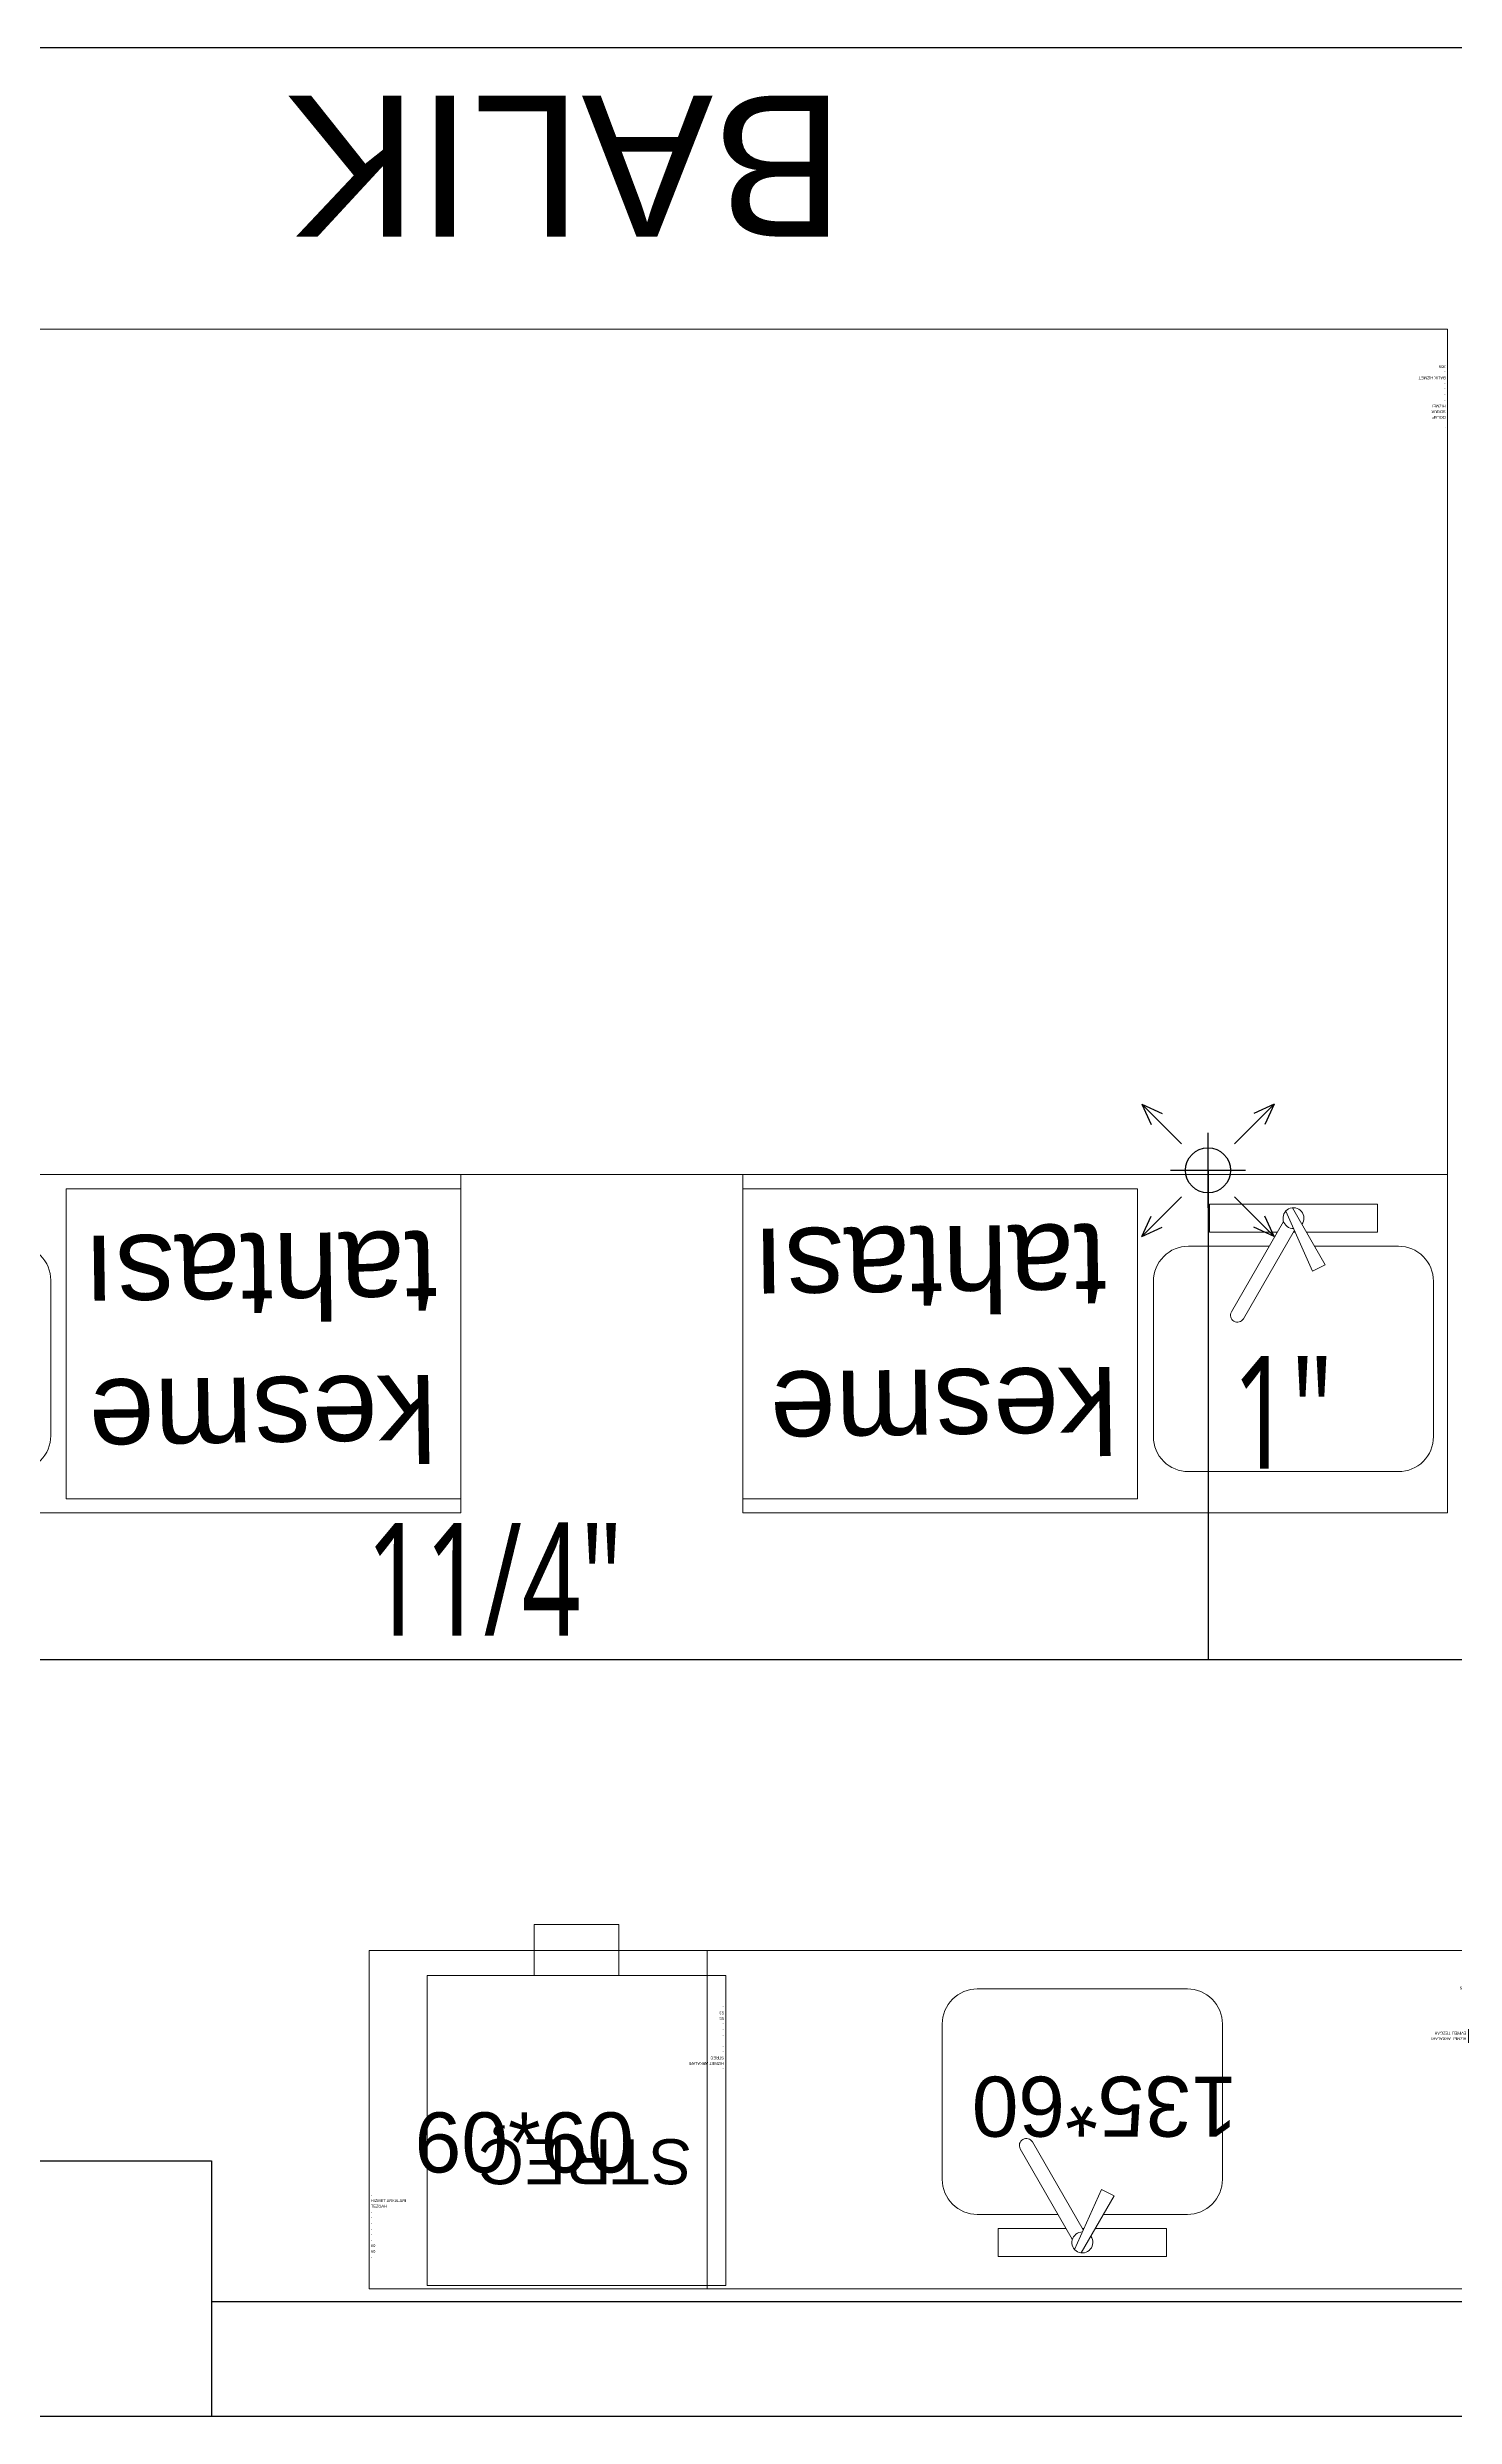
# Model space of a CAD drawing. Extents: x 2698 to 184165, y 3805 to 33846.
# Drawn here: x 166107.6 to 166357.2, y 29200.2 to 29620.5 of the extents above; entities that cross this region are included whole.
import ezdxf
from ezdxf.enums import TextEntityAlignment as Align
from ezdxf.lldxf.tags import DXFTag

# ---------------------------------------------------------------- set-up
doc = ezdxf.new("R2010")
doc.units = 0
doc.header["$LTSCALE"] = 2
doc.layers.get('0').update_dxf_attribs({"color": 252, "linetype": 'CONTINUOUS'})
doc.layers.add('_Cizim', color=252, linetype='CONTINUOUS', lineweight=18)
doc.layers.add('_MCA-0-MIM', color=252, linetype='CONTINUOUS', lineweight=18)
for name, color, linetype in [('_MCA-0', 7, 'CONTINUOUS'), ('_MCA-Y-ANA HAT-SU', 3, 'YANGIN_HATTI'), ('_MCA-Y-SPRINKLER HATTI', 20, 'SPRINKLER_HATTI'), ('_MCA-Y-SPRINKLER-PENDENT', 4, 'CONTINUOUS'), ('_MCA-Y-YAZI-ÇAP', 7, 'CONTINUOUS'), ('Duvar', 25, 'CONTINUOUS'), ('Kolon', 52, 'CONTINUOUS'), ('Planogram', 252, 'CONTINUOUS')]:
    doc.layers.add(name, color=color, linetype=linetype)
doc.styles.add('_MCA-CAP', font='segoeuil.ttf', dxfattribs={"width": 0.7})
doc.styles.add('_MCA-LT', font='txt.shx')
doc.styles.get("Standard").update_dxf_attribs({"font": 'arial.ttf'})
doc.styles.add('Text Of Place', font='swissl.ttf', dxfattribs={"height": 50})
tags = doc.linetypes.add('SPRINKLER_HATTI', pattern='A,40,-4,["SPR",_MCA-LT,S=8,R=0,X=0,Y=-4],-25.5', length=69.5).pattern_tags.tags
tags[6] = DXFTag(74, 10)
tags = doc.linetypes.add('YANGIN_HATTI', pattern='A,40,-4,["Y",_MCA-LT,S=8,R=0,X=0,Y=-4],-9.5', length=53.5).pattern_tags.tags
tags[6] = DXFTag(74, 10)

# ---------------------------------------------------------------- blocks, each defined once
blk = doc.blocks.new('Group-21')
for p, q in [((2, -6.5), (-56.2, -107.7)), ((-34, -119), (13.7, -12.5)), ((110.1, -190.7), (17.8, -30.9)), ((-0.2, -49.7), (-2.9, -49.7)), ((-1.5, -47.1), (88.6, -203.2)), ((-56.2, -107.7), (-34, -119))]:
    blk.add_line(p, q)
blk.add_lwpolyline([(-22.8, -49.7), (-149.1, -49.7), (-149.1, 0), (149.1, 0), (149.1, -49.7), (28.7, -49.7)])
for centre, radius, start, end in [((0, -24.8), 18.6, 269.2246, 216.2304), ((99.4, -197), 12.4, 210, 30)]:
    blk.add_arc(centre, radius, start, end)
blk = doc.blocks.new('Faucet - single handle top_Sc2')
at = {"color": 7}
blk.add_blockref('Group-21', (0, 0), dxfattribs=at)
blk = doc.blocks.new('eevvyee')
at = {"color": 7, "lineweight": 18}
blk.add_lwpolyline([(94780.5, 10750.3), (94923.8, 10750.3, -0.414214), (94985.9, 10688.2), (94985.9, 10412.4, -0.414214), (94923.8, 10350.3), (94551.2, 10350.3, -0.414214), (94489.1, 10412.4), (94489.1, 10688.2, -0.414214), (94551.2, 10750.3), (94700.4, 10750.3)], format="xyb", dxfattribs=at)
at = {"color": 7}
blk.add_blockref('Faucet - single handle top_Sc2', (94737.5, 10824.8), dxfattribs=at)
blk = doc.blocks.new('balık tezgah 300')
at = {"linetype": 'Continuous'}
for points in [[(0, 150), (125, 150), (125, 210), (0, 210)], [(55, 152.5), (125, 152.5), (125, 207.5), (55, 207.5)], [(300, 150), (175, 150), (175, 210), (300, 210)], [(245, 152.5), (175, 152.5), (175, 207.5), (245, 207.5)]]:
    blk.add_lwpolyline(points, close=True, dxfattribs=at)
blk.add_lwpolyline([(300, 0), (0, 0), (0, 150), (300, 150)], close=True)
at = {"xscale": -0.1, "yscale": 0.1, "zscale": 0.1, "rotation": 180}
for p in [(-9446.44, 1237.73), (-9201.17, 1237.56)]:
    blk.add_blockref('eevvyee', p, dxfattribs=at)
at = {"style": 'Text Of Place'}
for s, p in [('kesme', (89.42, 184.55)), ('kesme', (210.26, 185.95)), ('tahtası', (91.96, 159.17)), ('tahtası', (210.7, 160.44))]:
    blk.add_text(s, height=15, rotation=0.8051, dxfattribs=at).set_placement(p, align=Align.CENTER)
blk = doc.blocks.new('streç')
blk.add_lwpolyline([(0, 55), (0, 0), (53, 0), (53, 55)], close=True)
blk.add_lwpolyline([(19, 0), (19, -9), (34, -9), (34, 0)])
at = {"style": 'Text Of Place'}
blk.add_text('STREÇ', height=8, dxfattribs=at).set_placement((43.89, 29.06), align=Align.RIGHT)
at = {"layer": 'Planogram'}
for tag, p, height in [('ALAN', (0.34, 16.39), 0.5), ('KILITLI', (0.34, 17.39), 0.1), ('ALT_TIP', (0.34, 14.39), 0.5), ('ALT_TANIM', (0.34, 12.39), 0.5), ('TIP', (0.34, 15.39), 0.5), ('TANIM', (0.34, 13.39), 0.5), ('YAPI', (0.34, 10.39), 0.5), ('KAPAK', (0.34, 11.39), 0.5), ('KULLANIM_SEKLI', (0.34, 9.39), 0.5), ('KULLANIM', (0.34, 8.39), 0.5), ('YUKSEKLIK', (0.34, 5.39), 0.5), ('DERINLIK', (0.34, 7.39), 0.5), ('UZUNLUK', (0.34, 6.39), 0.5)]:
    blk.add_attdef(tag, p, '', height=height, dxfattribs=at)
blk = doc.blocks.new('evyeli 135')
at = {"lineweight": 18}
blk.add_lwpolyline([(72.77, 46.81), (87.1, 46.81, -0.414214), (93.31, 40.6), (93.31, 13.02, -0.414214), (87.1, 6.81), (49.83, 6.81, -0.414214), (43.62, 13.02), (43.62, 40.6, -0.414214), (49.83, 46.81), (64.75, 46.81)], format="xyb", dxfattribs=at)
at = {"layer": '_Cizim'}
blk.add_lwpolyline([(135, 0), (135, 60), (0, 60), (0, 0)], close=True, dxfattribs=at)
at = {"xscale": 0.1, "yscale": 0.1, "zscale": 0.1}
blk.add_blockref('Faucet - single handle top_Sc2', (68.47, 54.27), dxfattribs=at)
at = {"layer": '_Cizim', "insert": (40.89, 33.02), "char_height": 10.657, "width": 329.4936, "attachment_point": 1}
blk.add_mtext('135*60', dxfattribs=at)
blk = doc.blocks.new('paslanmaz 60')
at = {"layer": '_Cizim'}
blk.add_lwpolyline([(60, 0), (60, 60), (0, 60), (0, 0)], close=True, dxfattribs=at)
at = {"layer": '_Cizim', "insert": (8.08, 31.29), "char_height": 10.657, "width": 329.4936, "attachment_point": 1}
blk.add_mtext('60*60', dxfattribs=at)
blk = doc.blocks.new('ZEMİN KAT')
at = {"layer": 'Duvar'}
for p, q in [((174168.25, 29220.53), (173563.25, 29220.53)), ((174168.25, 29200.16), (173563.25, 29200.16))]:
    blk.add_line(p, q, dxfattribs=at)
at = {"layer": 'Kolon'}
blk.add_lwpolyline([(173563.25, 29200.16), (173512.75, 29200.16), (173512.75, 29245.53), (173563.25, 29245.53)], close=True, dxfattribs=at)
ref = blk.add_blockref('balık tezgah 300', (173782.5, 29570.53), dxfattribs=dict(rotation=180))
ref.add_attrib('ALAN', '-', (173782.17, 29554.14), dxfattribs={"layer": 'Planogram', "height": 0.5, "rotation": 180})
ref.add_attrib('KILITLI', 'H', (173782.17, 29553.14), dxfattribs={"layer": 'Planogram', "height": 0.1, "rotation": 180})
ref.add_attrib('YUKSEKLIK', '-', (173782.17, 29565.14), dxfattribs={"layer": 'Planogram', "height": 0.5, "rotation": 180})
ref.add_attrib('UZUNLUK', '300', (173782.17, 29564.14), dxfattribs={"layer": 'Planogram', "height": 0.5, "rotation": 180})
ref.add_attrib('DERINLIK', '-', (173782.17, 29563.14), dxfattribs={"layer": 'Planogram', "height": 0.5, "rotation": 180})
ref.add_attrib('KULLANIM', 'BALIK HIZMET', (173782.17, 29562.14), dxfattribs={"layer": 'Planogram', "height": 0.5, "rotation": 180})
ref.add_attrib('KULLANIM_SEKLI', '-', (173782.17, 29561.14), dxfattribs={"layer": 'Planogram', "height": 0.5, "rotation": 180})
ref.add_attrib('YAPI', '-', (173782.17, 29560.14), dxfattribs={"layer": 'Planogram', "height": 0.5, "rotation": 180})
ref.add_attrib('KAPAK', '-', (173782.17, 29559.14), dxfattribs={"layer": 'Planogram', "height": 0.5, "rotation": 180})
ref.add_attrib('ALT_TANIM', '-', (173782.17, 29558.14), dxfattribs={"layer": 'Planogram', "height": 0.5, "rotation": 180})
ref.add_attrib('TANIM', 'HIZMET', (173782.17, 29557.14), dxfattribs={"layer": 'Planogram', "height": 0.5, "rotation": 180})
ref.add_attrib('ALT_TIP', 'SOGUK', (173782.17, 29556.14), dxfattribs={"layer": 'Planogram', "height": 0.5, "rotation": 180})
ref.add_attrib('TIP', 'DOLAP', (173782.17, 29555.14), dxfattribs={"layer": 'Planogram', "height": 0.5, "rotation": 180})
at = {"rotation": 180}
blk.add_blockref('streç', (173654.49, 29278.45), dxfattribs=at).add_auto_attribs({'ALAN': '-', 'KILITLI': 'H', 'YUKSEKLIK': '-', 'UZUNLUK': '53', 'DERINLIK': '55', 'KULLANIM': '-', 'KULLANIM_SEKLI': '-', 'YAPI': '-', 'KAPAK': '-', 'ALT_TANIM': '-', 'TANIM': '-', 'ALT_TIP': 'STREC', 'TIP': 'HIZMET ARKALARI'})
ref = blk.add_blockref('paslanmaz 60', (173591.21, 29222.85))
ref.add_attrib('ALAN', '-', (173591.55, 29239.24), dxfattribs={"layer": 'Planogram', "height": 0.5})
ref.add_attrib('KILITLI', 'H', (173591.55, 29240.24), dxfattribs={"layer": 'Planogram', "height": 0.1})
ref.add_attrib('YUKSEKLIK', '-', (173591.55, 29228.24), dxfattribs={"layer": 'Planogram', "height": 0.5})
ref.add_attrib('UZUNLUK', '60', (173591.55, 29229.24), dxfattribs={"layer": 'Planogram', "height": 0.5})
ref.add_attrib('DERINLIK', '60', (173591.55, 29230.24), dxfattribs={"layer": 'Planogram', "height": 0.5})
ref.add_attrib('KULLANIM', '-', (173591.55, 29231.24), dxfattribs={"layer": 'Planogram', "height": 0.5})
ref.add_attrib('KULLANIM_SEKLI', '-', (173591.55, 29232.24), dxfattribs={"layer": 'Planogram', "height": 0.5})
ref.add_attrib('YAPI', '-', (173591.55, 29233.24), dxfattribs={"layer": 'Planogram', "height": 0.5})
ref.add_attrib('KAPAK', '-', (173591.55, 29234.24), dxfattribs={"layer": 'Planogram', "height": 0.5})
ref.add_attrib('ALT_TANIM', '-', (173591.55, 29235.24), dxfattribs={"layer": 'Planogram', "height": 0.5})
ref.add_attrib('TANIM', '-', (173591.55, 29236.24), dxfattribs={"layer": 'Planogram', "height": 0.5})
ref.add_attrib('ALT_TIP', 'TEZGAH ', (173591.55, 29237.24), dxfattribs={"layer": 'Planogram', "height": 0.5})
ref.add_attrib('TIP', 'HIZMET ARKALARI', (173591.55, 29238.24), dxfattribs={"layer": 'Planogram', "height": 0.5})
ref = blk.add_blockref('evyeli 135', (173786.21, 29282.85), dxfattribs=dict(rotation=180))
ref.add_attrib('ALAN', '-', (173785.88, 29266.46), dxfattribs={"layer": 'Planogram', "height": 0.5, "rotation": 180})
ref.add_attrib('KILITLI', 'H', (173785.88, 29265.46), dxfattribs={"layer": 'Planogram', "height": 0.1, "rotation": 180})
ref.add_attrib('YUKSEKLIK', '-', (173785.88, 29277.46), dxfattribs={"layer": 'Planogram', "height": 0.5, "rotation": 180})
ref.add_attrib('UZUNLUK', '135', (173785.88, 29276.46), dxfattribs={"layer": 'Planogram', "height": 0.5, "rotation": 180})
ref.add_attrib('DERINLIK', '60', (173785.88, 29275.46), dxfattribs={"layer": 'Planogram', "height": 0.5, "rotation": 180})
ref.add_attrib('KULLANIM', '-', (173785.88, 29274.46), dxfattribs={"layer": 'Planogram', "height": 0.5, "rotation": 180})
ref.add_attrib('KULLANIM_SEKLI', '-', (173785.88, 29273.46), dxfattribs={"layer": 'Planogram', "height": 0.5, "rotation": 180})
ref.add_attrib('YAPI', '-', (173785.88, 29272.46), dxfattribs={"layer": 'Planogram', "height": 0.5, "rotation": 180})
ref.add_attrib('KAPAK', '-', (173785.88, 29271.46), dxfattribs={"layer": 'Planogram', "height": 0.5, "rotation": 180})
ref.add_attrib('ALT_TANIM', '-', (173785.88, 29270.46), dxfattribs={"layer": 'Planogram', "height": 0.5, "rotation": 180})
ref.add_attrib('TANIM', '-', (173785.88, 29269.46), dxfattribs={"layer": 'Planogram', "height": 0.5, "rotation": 180})
ref.add_attrib('ALT_TIP', 'EVIYELI TEZGAH', (173785.88, 29268.46), dxfattribs={"layer": 'Planogram', "height": 0.5, "rotation": 180})
ref.add_attrib('TIP', 'HIZMET ARKALARI', (173785.88, 29267.46), dxfattribs={"layer": 'Planogram', "height": 0.5, "rotation": 180})
at = {"style": 'Text Of Place'}
blk.add_text('BALIK', height=25, rotation=180, dxfattribs=at).set_placement((173626.01, 29611.96), align=Align.CENTER)
for tag, p in [('PLN_ID', (172923.07, 31560.21)), ('FORMAT', (174194.75, 31176.9)), ('UNITE_SAYISI', (174194.95, 31176.65)), ('GRUP', (174195.11, 31176.44)), ('PLANOGRAM_ADI', (174195.28, 31176.24)), ('PLN_ID', (173932.96, 31088.8)), ('FORMAT', (173764.03, 30846.27)), ('UNITE_SAYISI', (173764.22, 30846.03)), ('PLANOGRAM_ADI', (173764.55, 30845.61)), ('GRUP', (173764.39, 30845.81)), ('PLN_ID', (173765.43, 30824.23)), ('PLN_ID', (173999.9, 30002.66)), ('FORMAT', (170580.58, 29917.48)), ('UNITE_SAYISI', (170580.78, 29917.24)), ('PLANOGRAM_ADI', (170581.11, 29916.83)), ('GRUP', (170580.94, 29917.03)), ('PLN_ID', (170581.99, 29895.45)), ('FORMAT', (169488.77, 29510.59)), ('UNITE_SAYISI', (169488.97, 29510.35)), ('GRUP', (169489.13, 29510.13)), ('PLANOGRAM_ADI', (169489.3, 29509.94)), ('PLN_ID', (169490.17, 29488.55)), ('FORMAT', (173143.41, 29324.4)), ('UNITE_SAYISI', (173143.61, 29324.16)), ('PLANOGRAM_ADI', (173143.94, 29323.75)), ('GRUP', (173143.77, 29323.95)), ('PLN_ID', (173144.81, 29302.36))]:
    blk.add_attdef(tag, p, '', height=0.162, rotation=35.4182)
at = {"color": 252}
for tag, p in [('FORMAT', (173517.63, 30361.88)), ('UNITE_SAYISI', (173517.82, 30361.64)), ('GRUP', (173517.99, 30361.43)), ('PLANOGRAM_ADI', (173518.15, 30361.23)), ('PLN_ID', (173519.03, 30339.85)), ('FORMAT', (174014.71, 29571.22)), ('UNITE_SAYISI', (174014.9, 29570.97)), ('GRUP', (174015.07, 29570.76)), ('PLANOGRAM_ADI', (174015.23, 29570.56)), ('PLN_ID', (174016.11, 29549.18))]:
    blk.add_attdef(tag, p, '', height=0.162, rotation=35.4182, dxfattribs=at)
at = {"layer": 'Planogram'}
for tag, p, height, rotation in [('YUKSEKLIK', (172905.05, 31699.57), 0.5, 180), ('KULLANIM', (172905.05, 31696.57), 0.5, 180), ('UZUNLUK', (172905.05, 31698.57), 0.5, 180), ('DERINLIK', (172905.05, 31697.57), 0.5, 180), ('YUKSEKLIK', (173410.05, 31699.57), 0.5, 180), ('KULLANIM', (173410.05, 31696.57), 0.5, 180), ('UZUNLUK', (173410.05, 31698.57), 0.5, 180), ('DERINLIK', (173410.05, 31697.57), 0.5, 180), ('KULLANIM_SEKLI', (172905.05, 31695.57), 0.5, 180), ('ALT_TANIM', (172905.05, 31692.57), 0.5, 180), ('KAPAK', (172905.05, 31693.57), 0.5, 180), ('TANIM', (172905.05, 31691.57), 0.5, 180), ('YAPI', (172905.05, 31694.57), 0.5, 180), ('KULLANIM_SEKLI', (173410.05, 31695.57), 0.5, 180), ('ALT_TANIM', (173410.05, 31692.57), 0.5, 180), ('KAPAK', (173410.05, 31693.57), 0.5, 180), ('TANIM', (173410.05, 31691.57), 0.5, 180), ('YAPI', (173410.05, 31694.57), 0.5, 180), ('ALT_TIP', (172905.05, 31690.57), 0.5, 180), ('ALAN', (172905.05, 31688.57), 0.5, 180), ('TIP', (172905.05, 31689.57), 0.5, 180), ('KILITLI', (172905.05, 31687.57), 0.1, 180), ('ALT_TIP', (173410.05, 31690.57), 0.5, 180), ('ALAN', (173410.05, 31688.57), 0.5, 180), ('TIP', (173410.05, 31689.57), 0.5, 180), ('KILITLI', (173410.05, 31687.57), 0.1, 180), ('YUKSEKLIK', (173413.39, 31616), 0.5, 270), ('UZUNLUK', (173414.39, 31616), 0.5, 270), ('DERINLIK', (173415.39, 31616), 0.5, 270), ('KULLANIM', (173416.39, 31616), 0.5, 270), ('KULLANIM_SEKLI', (173417.39, 31616), 0.5, 270), ('YAPI', (173418.39, 31616), 0.5, 270), ('KAPAK', (173419.39, 31616), 0.5, 270), ('ALT_TANIM', (173420.39, 31616), 0.5, 270), ('TANIM', (173421.39, 31616), 0.5, 270), ('ALT_TIP', (173422.39, 31616), 0.5, 270), ('TIP', (173423.39, 31616), 0.5, 270), ('ALAN', (173424.39, 31616), 0.5, 270), ('KILITLI', (173425.39, 31616), 0.1, 270), ('YUKSEKLIK', (173511.98, 31599.42), 0.5, 180), ('YUKSEKLIK', (174141.98, 31599.42), 0.5, 180), ('KULLANIM_SEKLI', (173511.98, 31595.42), 0.5, 180), ('KULLANIM', (173511.98, 31596.42), 0.5, 180), ('UZUNLUK', (173511.98, 31598.42), 0.5, 180), ('DERINLIK', (173511.98, 31597.42), 0.5, 180), ('KULLANIM_SEKLI', (174141.98, 31595.42), 0.5, 180), ('KULLANIM', (174141.98, 31596.42), 0.5, 180), ('UZUNLUK', (174141.98, 31598.42), 0.5, 180), ('DERINLIK', (174141.98, 31597.42), 0.5, 180), ('ALT_TANIM', (173511.98, 31592.42), 0.5, 180), ('KAPAK', (173511.98, 31593.42), 0.5, 180), ('TANIM', (173511.98, 31591.42), 0.5, 180), ('YAPI', (173511.98, 31594.42), 0.5, 180), ('ALT_TANIM', (174141.98, 31592.42), 0.5, 180), ('KAPAK', (174141.98, 31593.42), 0.5, 180), ('TANIM', (174141.98, 31591.42), 0.5, 180), ('YAPI', (174141.98, 31594.42), 0.5, 180), ('ALT_TIP', (173511.98, 31590.42), 0.5, 180), ('ALAN', (173511.98, 31588.42), 0.5, 180), ('TIP', (173511.98, 31589.42), 0.5, 180), ('KILITLI', (173511.98, 31587.42), 0.1, 180), ('ALT_TIP', (174141.98, 31590.42), 0.5, 180), ('ALAN', (174141.98, 31588.42), 0.5, 180), ('TIP', (174141.98, 31589.42), 0.5, 180), ('KILITLI', (174141.98, 31587.42), 0.1, 180), ('YUKSEKLIK', (173413.39, 31517), 0.5, 270), ('UZUNLUK', (173414.39, 31517), 0.5, 270), ('DERINLIK', (173415.39, 31517), 0.5, 270), ('KULLANIM', (173416.39, 31517), 0.5, 270), ('KULLANIM_SEKLI', (173417.39, 31517), 0.5, 270), ('YAPI', (173418.39, 31517), 0.5, 270), ('KAPAK', (173419.39, 31517), 0.5, 270), ('ALT_TANIM', (173420.39, 31517), 0.5, 270), ('TANIM', (173421.39, 31517), 0.5, 270), ('ALT_TIP', (173422.39, 31517), 0.5, 270), ('TIP', (173423.39, 31517), 0.5, 270), ('ALAN', (173424.39, 31517), 0.5, 270), ('KILITLI', (173425.39, 31517), 0.1, 270), ('YUKSEKLIK', (174167.32, 31514.11), 0.5, 270), ('UZUNLUK', (174168.32, 31514.11), 0.5, 270), ('DERINLIK', (174169.32, 31514.11), 0.5, 270), ('KULLANIM', (174170.32, 31514.11), 0.5, 270), ('KULLANIM_SEKLI', (174171.32, 31514.11), 0.5, 270), ('YAPI', (174172.32, 31514.11), 0.5, 270), ('KAPAK', (174173.32, 31514.11), 0.5, 270), ('ALT_TANIM', (174174.32, 31514.11), 0.5, 270), ('TANIM', (174175.32, 31514.11), 0.5, 270), ('ALT_TIP', (174176.32, 31514.11), 0.5, 270), ('TIP', (174177.32, 31514.11), 0.5, 270), ('ALAN', (174178.32, 31514.11), 0.5, 270), ('KILITLI', (174179.32, 31514.11), 0.1, 270), ('ALT_TANIM', (174248.9, 31259.11), 0.5, 90), ('KULLANIM_SEKLI', (174251.9, 31259.11), 0.5, 90), ('YUKSEKLIK', (174255.9, 31259.11), 0.5, 90), ('KILITLI', (174243.9, 31259.11), 0.1, 90), ('ALAN', (174244.9, 31259.11), 0.5, 90), ('TIP', (174245.9, 31259.11), 0.5, 90), ('ALT_TIP', (174246.9, 31259.11), 0.5, 90), ('TANIM', (174247.9, 31259.11), 0.5, 90), ('KAPAK', (174249.9, 31259.11), 0.5, 90), ('YAPI', (174250.9, 31259.11), 0.5, 90), ('KULLANIM', (174252.9, 31259.11), 0.5, 90), ('DERINLIK', (174253.9, 31259.11), 0.5, 90), ('UZUNLUK', (174254.9, 31259.11), 0.5, 90), ('KULLANIM_SEKLI', (173992.31, 30934.24), 0.5, 90), ('ALAN', (173985.31, 30934.24), 0.5, 90), ('TIP', (173986.31, 30934.24), 0.5, 90), ('ALT_TIP', (173987.31, 30934.24), 0.5, 90), ('TANIM', (173988.31, 30934.24), 0.5, 90), ('ALT_TANIM', (173989.31, 30934.24), 0.5, 90), ('KAPAK', (173990.31, 30934.24), 0.5, 90), ('YAPI', (173991.31, 30934.24), 0.5, 90), ('KULLANIM', (173993.31, 30934.24), 0.5, 90), ('DERINLIK', (173994.31, 30934.24), 0.5, 90), ('UZUNLUK', (173995.31, 30934.24), 0.5, 90), ('YUKSEKLIK', (173996.31, 30934.24), 0.5, 90), ('YUKSEKLIK', (173907.74, 30934.24), 0.5, 270), ('UZUNLUK', (173908.74, 30934.24), 0.5, 270), ('DERINLIK', (173909.74, 30934.24), 0.5, 270), ('KULLANIM', (173910.74, 30934.24), 0.5, 270), ('KULLANIM_SEKLI', (173911.74, 30934.24), 0.5, 270), ('YAPI', (173912.74, 30934.24), 0.5, 270), ('KAPAK', (173913.74, 30934.24), 0.5, 270), ('ALT_TANIM', (173914.74, 30934.24), 0.5, 270), ('TANIM', (173915.74, 30934.24), 0.5, 270), ('ALT_TIP', (173916.74, 30934.24), 0.5, 270), ('TIP', (173917.74, 30934.24), 0.5, 270), ('ALAN', (173918.74, 30934.24), 0.5, 270), ('KILITLI', (173919.74, 30934.24), 0.1, 270), ('KILITLI', (173984.31, 30934.24), 0.1, 90), ('YUKSEKLIK', (169421.81, 30001.88), 0.5, 270), ('UZUNLUK', (169422.81, 30001.88), 0.5, 270), ('DERINLIK', (169423.81, 30001.88), 0.5, 270), ('KULLANIM', (169424.81, 30001.88), 0.5, 270), ('KULLANIM_SEKLI', (169425.81, 30001.88), 0.5, 270), ('YAPI', (169426.81, 30001.88), 0.5, 270), ('KAPAK', (169427.81, 30001.88), 0.5, 270), ('ALT_TANIM', (169428.81, 30001.88), 0.5, 270), ('TANIM', (169429.81, 30001.88), 0.5, 270), ('ALT_TIP', (169430.81, 30001.88), 0.5, 270), ('TIP', (169431.81, 30001.88), 0.5, 270), ('ALAN', (169432.81, 30001.88), 0.5, 270), ('KILITLI', (169433.81, 30001.88), 0.1, 270), ('YUKSEKLIK', (169420.38, 29996.88), 0.5, 270), ('UZUNLUK', (169421.38, 29996.88), 0.5, 270), ('DERINLIK', (169422.38, 29996.88), 0.5, 270), ('KULLANIM', (169423.38, 29996.88), 0.5, 270), ('KULLANIM_SEKLI', (169424.38, 29996.88), 0.5, 270), ('YAPI', (169425.38, 29996.88), 0.5, 270), ('KAPAK', (169426.38, 29996.88), 0.5, 270), ('ALT_TANIM', (169427.38, 29996.88), 0.5, 270), ('TANIM', (169428.38, 29996.88), 0.5, 270), ('ALT_TIP', (169429.38, 29996.88), 0.5, 270), ('TIP', (169430.38, 29996.88), 0.5, 270), ('ALAN', (169431.38, 29996.88), 0.5, 270), ('KILITLI', (169432.38, 29996.88), 0.1, 270), ('YUKSEKLIK', (169420.38, 29746.88), 0.5, 270), ('UZUNLUK', (169421.38, 29746.88), 0.5, 270), ('DERINLIK', (169422.38, 29746.88), 0.5, 270), ('KULLANIM', (169423.38, 29746.88), 0.5, 270), ('KULLANIM_SEKLI', (169424.38, 29746.88), 0.5, 270), ('YAPI', (169425.38, 29746.88), 0.5, 270), ('KAPAK', (169426.38, 29746.88), 0.5, 270), ('ALT_TANIM', (169427.38, 29746.88), 0.5, 270), ('TANIM', (169428.38, 29746.88), 0.5, 270), ('ALT_TIP', (169429.38, 29746.88), 0.5, 270), ('TIP', (169430.38, 29746.88), 0.5, 270), ('ALAN', (169431.38, 29746.88), 0.5, 270), ('KILITLI', (169432.38, 29746.88), 0.1, 270), ('YUKSEKLIK', (169421.81, 29496.88), 0.5, 270), ('UZUNLUK', (169422.81, 29496.88), 0.5, 270), ('DERINLIK', (169423.81, 29496.88), 0.5, 270), ('KULLANIM', (169424.81, 29496.88), 0.5, 270), ('KULLANIM_SEKLI', (169425.81, 29496.88), 0.5, 270), ('YAPI', (169426.81, 29496.88), 0.5, 270), ('KAPAK', (169427.81, 29496.88), 0.5, 270), ('ALT_TANIM', (169428.81, 29496.88), 0.5, 270), ('TANIM', (169429.81, 29496.88), 0.5, 270), ('ALT_TIP', (169430.81, 29496.88), 0.5, 270), ('TIP', (169431.81, 29496.88), 0.5, 270), ('ALAN', (169432.81, 29496.88), 0.5, 270), ('KILITLI', (169433.81, 29496.88), 0.1, 270)]:
    blk.add_attdef(tag, p, '', height=height, rotation=rotation, dxfattribs=at)
for tag, p, height in [('KILITLI', (173761.98, 31527.63), 0.1), ('ALAN', (173761.98, 31526.63), 0.5), ('ALT_TIP', (173761.98, 31524.63), 0.5), ('TIP', (173761.98, 31525.63), 0.5), ('TANIM', (173761.98, 31523.63), 0.5), ('ALAN', (173511.98, 31521.85), 0.5), ('ALT_TIP', (173511.98, 31519.85), 0.5), ('KILITLI', (173511.98, 31522.85), 0.1), ('TIP', (173511.98, 31520.85), 0.5), ('TANIM', (173511.98, 31518.85), 0.5), ('ALT_TANIM', (173761.98, 31522.63), 0.5), ('YAPI', (173761.98, 31520.63), 0.5), ('KAPAK', (173761.98, 31521.63), 0.5), ('KULLANIM_SEKLI', (173761.98, 31519.63), 0.5), ('ALT_TANIM', (173511.98, 31517.85), 0.5), ('YAPI', (173511.98, 31515.85), 0.5), ('KAPAK', (173511.98, 31516.85), 0.5), ('KULLANIM_SEKLI', (173511.98, 31514.85), 0.5), ('YUKSEKLIK', (173761.98, 31515.63), 0.5), ('UZUNLUK', (173761.98, 31516.63), 0.5), ('KULLANIM', (173761.98, 31518.63), 0.5), ('DERINLIK', (173761.98, 31517.63), 0.5), ('YUKSEKLIK', (173511.98, 31510.85), 0.5), ('UZUNLUK', (173511.98, 31511.85), 0.5), ('KULLANIM', (173511.98, 31513.85), 0.5), ('DERINLIK', (173511.98, 31512.85), 0.5), ('ALAN', (173279.27, 29266.91), 0.5), ('KILITLI', (173279.27, 29267.91), 0.1), ('TIP', (173279.27, 29265.91), 0.5), ('ALT_TIP', (173279.27, 29264.91), 0.5), ('ALT_TANIM', (173279.27, 29262.91), 0.5), ('TANIM', (173279.27, 29263.91), 0.5), ('KAPAK', (173279.27, 29261.91), 0.5), ('YAPI', (173279.27, 29260.91), 0.5), ('KULLANIM_SEKLI', (173279.27, 29259.91), 0.5), ('KULLANIM', (173279.27, 29258.91), 0.5), ('DERINLIK', (173279.27, 29257.91), 0.5), ('YUKSEKLIK', (173279.27, 29255.91), 0.5), ('UZUNLUK', (173279.27, 29256.91), 0.5)]:
    blk.add_attdef(tag, p, '', height=height, dxfattribs=at)
at = {"layer": 'Planogram', "color": 252}
for tag, p, height in [('ALAN', (173023.25, 31229.96), 0.5), ('KILITLI', (173023.25, 31230.96), 0.1), ('TIP', (173023.25, 31228.96), 0.5), ('ALAN', (173383.38, 31229.96), 0.5), ('KILITLI', (173383.38, 31230.96), 0.1), ('TIP', (173383.38, 31228.96), 0.5), ('ALT_TIP', (173023.25, 31227.96), 0.5), ('ALT_TANIM', (173023.25, 31225.96), 0.5), ('TANIM', (173023.25, 31226.96), 0.5), ('KAPAK', (173023.25, 31224.96), 0.5), ('ALT_TIP', (173383.38, 31227.96), 0.5), ('ALT_TANIM', (173383.38, 31225.96), 0.5), ('TANIM', (173383.38, 31226.96), 0.5), ('KAPAK', (173383.38, 31224.96), 0.5), ('YAPI', (173023.25, 31223.96), 0.5), ('KULLANIM_SEKLI', (173023.25, 31222.96), 0.5), ('KULLANIM', (173023.25, 31221.96), 0.5), ('DERINLIK', (173023.25, 31220.96), 0.5), ('YAPI', (173383.38, 31223.96), 0.5), ('KULLANIM_SEKLI', (173383.38, 31222.96), 0.5), ('KULLANIM', (173383.38, 31221.96), 0.5), ('DERINLIK', (173383.38, 31220.96), 0.5), ('YUKSEKLIK', (173023.25, 31218.96), 0.5), ('UZUNLUK', (173023.25, 31219.96), 0.5), ('YUKSEKLIK', (173383.38, 31218.96), 0.5), ('UZUNLUK', (173383.38, 31219.96), 0.5), ('ALAN', (173023.25, 30403.96), 0.5), ('ALT_TIP', (173023.25, 30401.96), 0.5), ('KILITLI', (173023.25, 30404.96), 0.1), ('TIP', (173023.25, 30402.96), 0.5), ('TANIM', (173023.25, 30400.96), 0.5), ('ALT_TANIM', (173023.25, 30399.96), 0.5), ('YAPI', (173023.25, 30397.96), 0.5), ('KAPAK', (173023.25, 30398.96), 0.5), ('KULLANIM_SEKLI', (173023.25, 30396.96), 0.5), ('YUKSEKLIK', (173023.25, 30392.96), 0.5), ('KULLANIM', (173023.25, 30395.96), 0.5), ('DERINLIK', (173023.25, 30394.96), 0.5), ('UZUNLUK', (173023.25, 30393.96), 0.5), ('KILITLI', (173385.25, 30354.96), 0.1), ('ALAN', (173385.25, 30353.96), 0.5), ('ALT_TIP', (173385.25, 30351.96), 0.5), ('TIP', (173385.25, 30352.96), 0.5), ('TANIM', (173385.25, 30350.96), 0.5), ('ALT_TANIM', (173385.25, 30349.96), 0.5), ('YAPI', (173385.25, 30347.96), 0.5), ('KAPAK', (173385.25, 30348.96), 0.5), ('KULLANIM_SEKLI', (173385.25, 30346.96), 0.5), ('KULLANIM', (173385.25, 30345.96), 0.5), ('YUKSEKLIK', (173385.25, 30342.96), 0.5), ('DERINLIK', (173385.25, 30344.96), 0.5), ('UZUNLUK', (173385.25, 30343.96), 0.5)]:
    blk.add_attdef(tag, p, '', height=height, dxfattribs=at)
for tag, p, height, rotation in [('YUKSEKLIK', (173386.68, 31217.53), 0.5, 270), ('UZUNLUK', (173387.68, 31217.53), 0.5, 270), ('DERINLIK', (173388.68, 31217.53), 0.5, 270), ('KULLANIM', (173389.68, 31217.53), 0.5, 270), ('KULLANIM_SEKLI', (173390.68, 31217.53), 0.5, 270), ('YAPI', (173391.68, 31217.53), 0.5, 270), ('KAPAK', (173392.68, 31217.53), 0.5, 270), ('ALT_TANIM', (173393.68, 31217.53), 0.5, 270), ('TANIM', (173394.68, 31217.53), 0.5, 270), ('ALT_TIP', (173395.68, 31217.53), 0.5, 270), ('TIP', (173396.68, 31217.53), 0.5, 270), ('ALAN', (173397.68, 31217.53), 0.5, 270), ('KILITLI', (173398.68, 31217.53), 0.1, 270), ('ALT_TANIM', (173100.83, 31032.53), 0.5, 90), ('KULLANIM_SEKLI', (173103.83, 31032.53), 0.5, 90), ('KULLANIM', (173104.83, 31032.53), 0.5, 90), ('UZUNLUK', (173106.83, 31032.53), 0.5, 90), ('YUKSEKLIK', (173107.83, 31032.53), 0.5, 90), ('ALT_TANIM', (173199.83, 31032.53), 0.5, 90), ('KULLANIM_SEKLI', (173202.83, 31032.53), 0.5, 90), ('KULLANIM', (173203.83, 31032.53), 0.5, 90), ('UZUNLUK', (173205.83, 31032.53), 0.5, 90), ('YUKSEKLIK', (173206.83, 31032.53), 0.5, 90), ('KILITLI', (173095.83, 31032.53), 0.1, 90), ('ALAN', (173096.83, 31032.53), 0.5, 90), ('TIP', (173097.83, 31032.53), 0.5, 90), ('ALT_TIP', (173098.83, 31032.53), 0.5, 90), ('TANIM', (173099.83, 31032.53), 0.5, 90), ('KAPAK', (173101.83, 31032.53), 0.5, 90), ('YAPI', (173102.83, 31032.53), 0.5, 90), ('DERINLIK', (173105.83, 31032.53), 0.5, 90), ('KILITLI', (173194.83, 31032.53), 0.1, 90), ('ALAN', (173195.83, 31032.53), 0.5, 90), ('TIP', (173196.83, 31032.53), 0.5, 90), ('ALT_TIP', (173197.83, 31032.53), 0.5, 90), ('TANIM', (173198.83, 31032.53), 0.5, 90), ('KAPAK', (173200.83, 31032.53), 0.5, 90), ('YAPI', (173201.83, 31032.53), 0.5, 90), ('DERINLIK', (173204.83, 31032.53), 0.5, 90), ('YUKSEKLIK', (173386.68, 31007.53), 0.5, 270), ('UZUNLUK', (173387.68, 31007.53), 0.5, 270), ('DERINLIK', (173388.68, 31007.53), 0.5, 270), ('KULLANIM', (173389.68, 31007.53), 0.5, 270), ('KULLANIM_SEKLI', (173390.68, 31007.53), 0.5, 270), ('YAPI', (173391.68, 31007.53), 0.5, 270), ('KAPAK', (173392.68, 31007.53), 0.5, 270), ('ALT_TANIM', (173393.68, 31007.53), 0.5, 270), ('TANIM', (173394.68, 31007.53), 0.5, 270), ('ALT_TIP', (173395.68, 31007.53), 0.5, 270), ('TIP', (173396.68, 31007.53), 0.5, 270), ('ALAN', (173397.68, 31007.53), 0.5, 270), ('KILITLI', (173398.68, 31007.53), 0.1, 270), ('ALT_TANIM', (173561.83, 30868.53), 0.5, 90), ('KULLANIM_SEKLI', (173564.83, 30868.53), 0.5, 90), ('KULLANIM', (173565.83, 30868.53), 0.5, 90), ('YUKSEKLIK', (173568.83, 30868.53), 0.5, 90), ('YUKSEKLIK', (173485.68, 30868.53), 0.5, 270), ('UZUNLUK', (173486.68, 30868.53), 0.5, 270), ('DERINLIK', (173487.68, 30868.53), 0.5, 270), ('KULLANIM', (173488.68, 30868.53), 0.5, 270), ('KULLANIM_SEKLI', (173489.68, 30868.53), 0.5, 270), ('YAPI', (173490.68, 30868.53), 0.5, 270), ('KAPAK', (173491.68, 30868.53), 0.5, 270), ('ALT_TANIM', (173492.68, 30868.53), 0.5, 270), ('TANIM', (173493.68, 30868.53), 0.5, 270), ('ALT_TIP', (173494.68, 30868.53), 0.5, 270), ('TIP', (173495.68, 30868.53), 0.5, 270), ('ALAN', (173496.68, 30868.53), 0.5, 270), ('KILITLI', (173497.68, 30868.53), 0.1, 270), ('KILITLI', (173556.83, 30868.53), 0.1, 90), ('ALAN', (173557.83, 30868.53), 0.5, 90), ('TIP', (173558.83, 30868.53), 0.5, 90), ('ALT_TIP', (173559.83, 30868.53), 0.5, 90), ('TANIM', (173560.83, 30868.53), 0.5, 90), ('KAPAK', (173562.83, 30868.53), 0.5, 90), ('YAPI', (173563.83, 30868.53), 0.5, 90), ('DERINLIK', (173566.83, 30868.53), 0.5, 90), ('UZUNLUK', (173567.83, 30868.53), 0.5, 90), ('ALT_TANIM', (173100.83, 30847.53), 0.5, 90), ('KULLANIM_SEKLI', (173103.83, 30847.53), 0.5, 90), ('KULLANIM', (173104.83, 30847.53), 0.5, 90), ('YUKSEKLIK', (173107.83, 30847.53), 0.5, 90), ('ALT_TANIM', (173199.83, 30847.53), 0.5, 90), ('KULLANIM_SEKLI', (173202.83, 30847.53), 0.5, 90), ('KULLANIM', (173203.83, 30847.53), 0.5, 90), ('YUKSEKLIK', (173206.83, 30847.53), 0.5, 90), ('KILITLI', (173095.83, 30847.53), 0.1, 90), ('ALAN', (173096.83, 30847.53), 0.5, 90), ('TIP', (173097.83, 30847.53), 0.5, 90), ('ALT_TIP', (173098.83, 30847.53), 0.5, 90), ('TANIM', (173099.83, 30847.53), 0.5, 90), ('KAPAK', (173101.83, 30847.53), 0.5, 90), ('YAPI', (173102.83, 30847.53), 0.5, 90), ('DERINLIK', (173105.83, 30847.53), 0.5, 90), ('UZUNLUK', (173106.83, 30847.53), 0.5, 90), ('KILITLI', (173194.83, 30847.53), 0.1, 90), ('ALAN', (173195.83, 30847.53), 0.5, 90), ('TIP', (173196.83, 30847.53), 0.5, 90), ('ALT_TIP', (173197.83, 30847.53), 0.5, 90), ('TANIM', (173198.83, 30847.53), 0.5, 90), ('KAPAK', (173200.83, 30847.53), 0.5, 90), ('YAPI', (173201.83, 30847.53), 0.5, 90), ('DERINLIK', (173204.83, 30847.53), 0.5, 90), ('UZUNLUK', (173205.83, 30847.53), 0.5, 90), ('ALT_TANIM', (173100.83, 30662.53), 0.5, 90), ('KULLANIM_SEKLI', (173103.83, 30662.53), 0.5, 90), ('KULLANIM', (173104.83, 30662.53), 0.5, 90), ('YUKSEKLIK', (173107.83, 30662.53), 0.5, 90), ('ALT_TANIM', (173199.83, 30662.53), 0.5, 90), ('KULLANIM_SEKLI', (173202.83, 30662.53), 0.5, 90), ('KULLANIM', (173203.83, 30662.53), 0.5, 90), ('YUKSEKLIK', (173206.83, 30662.53), 0.5, 90), ('KILITLI', (173095.83, 30662.53), 0.1, 90), ('ALAN', (173096.83, 30662.53), 0.5, 90), ('TIP', (173097.83, 30662.53), 0.5, 90), ('ALT_TIP', (173098.83, 30662.53), 0.5, 90), ('TANIM', (173099.83, 30662.53), 0.5, 90), ('KAPAK', (173101.83, 30662.53), 0.5, 90), ('YAPI', (173102.83, 30662.53), 0.5, 90), ('DERINLIK', (173105.83, 30662.53), 0.5, 90), ('UZUNLUK', (173106.83, 30662.53), 0.5, 90), ('KILITLI', (173194.83, 30662.53), 0.1, 90), ('ALAN', (173195.83, 30662.53), 0.5, 90), ('TIP', (173196.83, 30662.53), 0.5, 90), ('ALT_TIP', (173197.83, 30662.53), 0.5, 90), ('TANIM', (173198.83, 30662.53), 0.5, 90), ('KAPAK', (173200.83, 30662.53), 0.5, 90), ('YAPI', (173201.83, 30662.53), 0.5, 90), ('DERINLIK', (173204.83, 30662.53), 0.5, 90), ('UZUNLUK', (173205.83, 30662.53), 0.5, 90), ('YUKSEKLIK', (173485.68, 30658.53), 0.5, 270), ('UZUNLUK', (173486.68, 30658.53), 0.5, 270), ('DERINLIK', (173487.68, 30658.53), 0.5, 270), ('KULLANIM', (173488.68, 30658.53), 0.5, 270), ('KULLANIM_SEKLI', (173489.68, 30658.53), 0.5, 270), ('YAPI', (173490.68, 30658.53), 0.5, 270), ('KAPAK', (173491.68, 30658.53), 0.5, 270), ('ALT_TANIM', (173492.68, 30658.53), 0.5, 270), ('TANIM', (173493.68, 30658.53), 0.5, 270), ('ALT_TIP', (173494.68, 30658.53), 0.5, 270), ('TIP', (173495.68, 30658.53), 0.5, 270), ('ALAN', (173496.68, 30658.53), 0.5, 270), ('KILITLI', (173497.68, 30658.53), 0.1, 270), ('ALT_TANIM', (173462.83, 30612.53), 0.5, 90), ('KULLANIM_SEKLI', (173465.83, 30612.53), 0.5, 90), ('KULLANIM', (173466.83, 30612.53), 0.5, 90), ('DERINLIK', (173467.83, 30612.53), 0.5, 90), ('UZUNLUK', (173468.83, 30612.53), 0.5, 90), ('YUKSEKLIK', (173469.83, 30612.53), 0.5, 90), ('KILITLI', (173457.83, 30612.53), 0.1, 90), ('ALAN', (173458.83, 30612.53), 0.5, 90), ('TIP', (173459.83, 30612.53), 0.5, 90), ('ALT_TIP', (173460.83, 30612.53), 0.5, 90), ('TANIM', (173461.83, 30612.53), 0.5, 90), ('KAPAK', (173463.83, 30612.53), 0.5, 90), ('YAPI', (173464.83, 30612.53), 0.5, 90), ('ALT_TANIM', (173100.83, 30477.53), 0.5, 90), ('KULLANIM_SEKLI', (173103.83, 30477.53), 0.5, 90), ('KULLANIM', (173104.83, 30477.53), 0.5, 90), ('YUKSEKLIK', (173107.83, 30477.53), 0.5, 90), ('ALT_TANIM', (173199.83, 30477.53), 0.5, 90), ('KULLANIM_SEKLI', (173202.83, 30477.53), 0.5, 90), ('KULLANIM', (173203.83, 30477.53), 0.5, 90), ('YUKSEKLIK', (173206.83, 30477.53), 0.5, 90), ('KILITLI', (173095.83, 30477.53), 0.1, 90), ('ALAN', (173096.83, 30477.53), 0.5, 90), ('TIP', (173097.83, 30477.53), 0.5, 90), ('ALT_TIP', (173098.83, 30477.53), 0.5, 90), ('TANIM', (173099.83, 30477.53), 0.5, 90), ('KAPAK', (173101.83, 30477.53), 0.5, 90), ('YAPI', (173102.83, 30477.53), 0.5, 90), ('DERINLIK', (173105.83, 30477.53), 0.5, 90), ('UZUNLUK', (173106.83, 30477.53), 0.5, 90), ('KILITLI', (173194.83, 30477.53), 0.1, 90), ('ALAN', (173195.83, 30477.53), 0.5, 90), ('TIP', (173196.83, 30477.53), 0.5, 90), ('ALT_TIP', (173197.83, 30477.53), 0.5, 90), ('TANIM', (173198.83, 30477.53), 0.5, 90), ('KAPAK', (173200.83, 30477.53), 0.5, 90), ('YAPI', (173201.83, 30477.53), 0.5, 90), ('DERINLIK', (173204.83, 30477.53), 0.5, 90), ('UZUNLUK', (173205.83, 30477.53), 0.5, 90), ('ALT_TANIM', (173462.83, 30427.53), 0.5, 90), ('KULLANIM_SEKLI', (173465.83, 30427.53), 0.5, 90), ('KULLANIM', (173466.83, 30427.53), 0.5, 90), ('DERINLIK', (173467.83, 30427.53), 0.5, 90), ('UZUNLUK', (173468.83, 30427.53), 0.5, 90), ('YUKSEKLIK', (173469.83, 30427.53), 0.5, 90), ('KILITLI', (173457.83, 30427.53), 0.1, 90), ('ALAN', (173458.83, 30427.53), 0.5, 90), ('TIP', (173459.83, 30427.53), 0.5, 90), ('ALT_TIP', (173460.83, 30427.53), 0.5, 90), ('TANIM', (173461.83, 30427.53), 0.5, 90), ('KAPAK', (173463.83, 30427.53), 0.5, 90), ('YAPI', (173464.83, 30427.53), 0.5, 90), ('YUKSEKLIK', (173408.09, 29970.54), 0.5, 270), ('UZUNLUK', (173409.09, 29970.54), 0.5, 270), ('DERINLIK', (173410.09, 29970.54), 0.5, 270), ('KULLANIM', (173411.09, 29970.54), 0.5, 270), ('KULLANIM_SEKLI', (173412.09, 29970.54), 0.5, 270), ('YAPI', (173413.09, 29970.54), 0.5, 270), ('KAPAK', (173414.09, 29970.54), 0.5, 270), ('ALT_TANIM', (173415.09, 29970.54), 0.5, 270), ('TANIM', (173416.09, 29970.54), 0.5, 270), ('ALT_TIP', (173417.09, 29970.54), 0.5, 270), ('TIP', (173418.09, 29970.54), 0.5, 270), ('ALAN', (173419.09, 29970.54), 0.5, 270), ('KILITLI', (173420.09, 29970.54), 0.1, 270), ('YUKSEKLIK', (173494.09, 29970.54), 0.5, 270), ('UZUNLUK', (173495.09, 29970.54), 0.5, 270), ('DERINLIK', (173496.09, 29970.54), 0.5, 270), ('KULLANIM', (173497.09, 29970.54), 0.5, 270), ('KULLANIM_SEKLI', (173498.09, 29970.54), 0.5, 270), ('YAPI', (173499.09, 29970.54), 0.5, 270), ('KAPAK', (173500.09, 29970.54), 0.5, 270), ('ALT_TANIM', (173501.09, 29970.54), 0.5, 270), ('TANIM', (173502.09, 29970.54), 0.5, 270), ('ALT_TIP', (173503.09, 29970.54), 0.5, 270), ('TIP', (173504.09, 29970.54), 0.5, 270), ('ALAN', (173505.09, 29970.54), 0.5, 270), ('KILITLI', (173506.09, 29970.54), 0.1, 270), ('KULLANIM_SEKLI', (174064.45, 29449.65), 0.5, 90), ('ALAN', (174057.45, 29449.65), 0.5, 90), ('ALT_TIP', (174059.45, 29449.65), 0.5, 90), ('TANIM', (174060.45, 29449.65), 0.5, 90), ('ALT_TANIM', (174061.45, 29449.65), 0.5, 90), ('KAPAK', (174062.45, 29449.65), 0.5, 90), ('YAPI', (174063.45, 29449.65), 0.5, 90), ('KULLANIM', (174065.45, 29449.65), 0.5, 90), ('DERINLIK', (174066.45, 29449.65), 0.5, 90), ('UZUNLUK', (174067.45, 29449.65), 0.5, 90), ('YUKSEKLIK', (174068.45, 29449.65), 0.5, 90), ('KILITLI', (174056.45, 29449.65), 0.1, 90), ('TIP', (174058.45, 29449.65), 0.5, 90)]:
    blk.add_attdef(tag, p, '', height=height, rotation=rotation, dxfattribs=at)
blk = doc.blocks.new('_MCA-Y-SPR-PENDENT')
at = {"layer": '_MCA-Y-SPRINKLER-PENDENT'}
for p, q in [((-11.76, 11.76), (-4.69, 4.69)), ((-11.76, 11.76), (-10.07, 8.13)), ((-11.76, 11.76), (-8.13, 10.07)), ((11.76, 11.76), (4.69, 4.69)), ((11.76, 11.76), (8.13, 10.07)), ((11.76, 11.76), (10.07, 8.13)), ((0, -6.67), (0, 6.67)), ((-6.67, 0), (6.67, 0)), ((-11.76, -11.76), (-4.69, -4.69)), ((-11.76, -11.76), (-10.07, -8.13)), ((11.76, -11.76), (4.69, -4.69)), ((11.76, -11.76), (10.07, -8.13)), ((-11.76, -11.76), (-8.13, -10.07)), ((11.76, -11.76), (8.13, -10.07))]:
    blk.add_line(p, q, dxfattribs=at)
at = {"layer": '_MCA-Y-SPRINKLER-PENDENT', "ltscale": 5}
blk.add_circle((0, 0), 4, dxfattribs=at)
at = {"layer": '_MCA-Y-SPRINKLER-PENDENT', "style": '_MCA-LT', "width": 0.85}
blk.add_attdef('SPR-TIP', (15.27, 5.67), '', height=10, dxfattribs=at)

msp = doc.modelspace()

# ---------------------------------------------------------------- linework, layer by layer
at = {"layer": '_MCA-0'}
msp.add_line((166005.94, 29620.53), (166473.08, 29620.53), dxfattribs=at)
at = {"layer": '_MCA-Y-ANA HAT-SU', "ltscale": 0.5}
msp.add_line((165413.47, 29334.48), (166786.76, 29334.48), dxfattribs=at)
at = {"layer": '_MCA-Y-SPRINKLER HATTI', "ltscale": 0.5}
msp.add_line((166313.47, 29421.29), (166313.47, 29334.48), dxfattribs=at)

# ---------------------------------------------------------------- block references
at = {"layer": '_MCA-0-MIM'}
msp.add_blockref('ZEMİN KAT', (-7426.56, 0), dxfattribs=at)
at = {"layer": '_MCA-Y-SPRINKLER-PENDENT'}
msp.add_blockref('_MCA-Y-SPR-PENDENT', (166313.47, 29421.29), dxfattribs=at)

# ---------------------------------------------------------------- texts
at = {"layer": '_MCA-Y-YAZI-ÇAP', "style": '_MCA-CAP', "width": 0.7}
for s, p in [('1"', (166317.78, 29368.37, 5433.58)), ('11/4"', (166164.11, 29338.71, 5433.58))]:
    msp.add_text(s, height=20, dxfattribs=at).set_placement(p)

doc.saveas('drawing.dxf')
